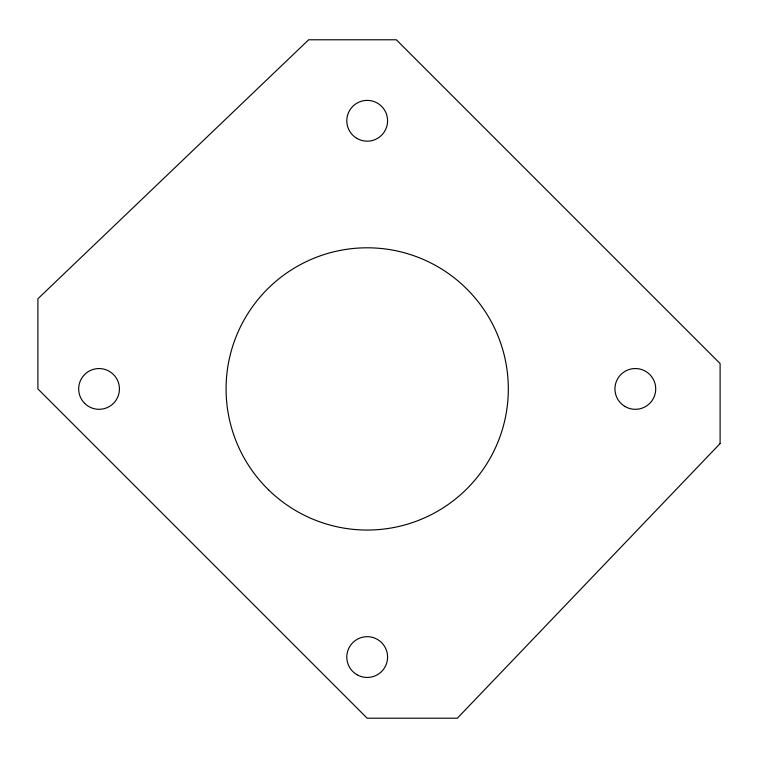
<?xml version="1.0" encoding="UTF-8"?>
<svg xmlns="http://www.w3.org/2000/svg" width="758" height="758" viewBox="0 0 758 758"><rect width="100%" height="100%" fill="white"/><g stroke="black" fill="none" stroke-linecap="round" stroke-linejoin="round"><path stroke-width="1.14" d="M720.1 443.544L457.358 718.224L367.194 718.224L37.9 388.93L37.9 298.766L308.658 39.776L396.349 39.776L720.1 363.537L720.1 443.544M84.64 403.341A20.381 20.381 0 0 0 118.741 394.198A20.381 20.381 0 0 0 93.784 369.241A20.381 20.381 0 0 0 84.64 403.341M356.999 138.439A20.381 20.381 0 0 0 387.584 120.787A20.381 20.381 0 0 0 356.999 103.135A20.381 20.381 0 0 0 356.999 138.439M625.142 406.582A20.381 20.381 0 0 0 655.717 388.93A20.381 20.381 0 0 0 625.142 371.268A20.381 20.381 0 0 0 625.142 406.582M356.999 674.724A20.381 20.381 0 0 0 387.584 657.063A20.381 20.381 0 0 0 356.999 639.411A20.381 20.381 0 0 0 356.999 674.724M268.55 489.848A141.13 141.13 0 0 0 503.918 423.902A141.13 141.13 0 0 0 329.124 253.03A141.13 141.13 0 0 0 268.55 489.848"/></g></svg>
